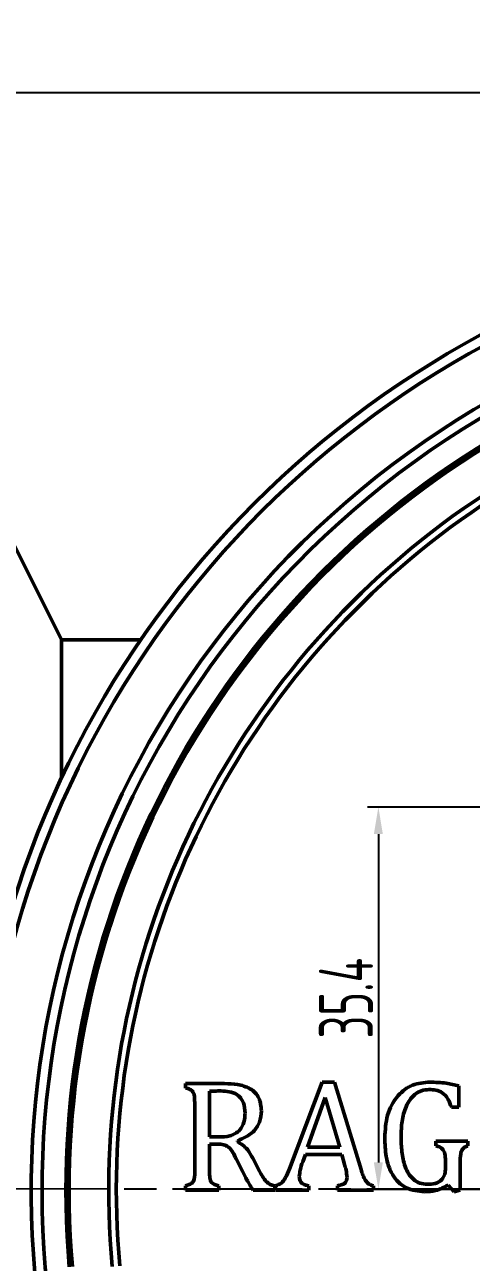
# Model space of a CAD drawing. Header units: millimetres. Extents: x 7343 to 8240, y 5038 to 5694.
# Drawn here: x 7523.8 to 7565.1, y 5174.2 to 5288.9 of the extents above; entities that cross this region are included whole.
import ezdxf

# ---------------------------------------------------------------- set-up
doc = ezdxf.new("R2010")
doc.units = ezdxf.units.MM
doc.linetypes.add('AM_ISO08W050', pattern=[18, 12, -1.5, 3, -1.5])
for name, color, linetype, lineweight in [('AM_5', 3, 'Continuous', 25), ('AM_7', 4, 'AM_ISO08W050', 25), ('AM_BOR', 7, 'Continuous', 50)]:
    doc.layers.add(name, color=color, linetype=linetype, lineweight=lineweight)
doc.styles.add('工程字', font='gbenor.shx', dxfattribs={"width": 0.707, "bigfont": 'hztxt.shx'})
doc.dimstyles.new('AM_GB$0', dxfattribs={"dimtxt": 3.5, "dimasz": 2.5, "dimexe": 1, "dimexo": 1, "dimgap": 0.5, "dimtad": 1, "dimdsep": 46, "dimtxsty": '工程字', "dimcen": 0, "dimclrd": 256, "dimclre": 256, "dimclrt": 2, "dimadec": 0, "dimazin": 2, "dimtp": 0.1, "dimtm": 0.1, "dimtfac": 0.71, "dimtmove": 0, "dimatfit": 3, "dimfxl": 0, "dimlwd": -1, "dimlwe": -1, "dimarcsym": 0})

# ---------------------------------------------------------------- blocks, each defined once
blk = doc.blocks.new('*D47')
at = {"layer": 'AM_5', "transparency": 16777216}
for p, q in [((7587.39, 5216.37), (7555.53, 5216.37)), ((7556.53, 5213.87), (7556.53, 5183.44)), ((7587.39, 5180.94), (7555.53, 5180.94))]:
    blk.add_line(p, q, dxfattribs=at)
for points in [[(7556.11, 5213.87), (7556.94, 5213.87), (7556.53, 5216.37)], [(7556.11, 5183.44), (7556.94, 5183.44), (7556.53, 5180.94)]]:
    blk.add_solid(points, dxfattribs=at)
at = {"layer": 'Defpoints', "color": 0}
for p in [(7588.39, 5216.37), (7556.53, 5180.94), (7588.39, 5180.94)]:
    blk.add_point(p, dxfattribs=at)
at = {"layer": 'AM_5', "color": 2, "transparency": 16777216, "insert": (7553.53, 5198.66), "char_height": 5, "attachment_point": 5, "rotation": 90, "style": '工程字'}
blk.add_mtext('35.4', dxfattribs=at)
blk = doc.blocks.new('*D45')
at = {"layer": 'AM_5', "transparency": 16777216}
for p, q in [((7456.68, 5182.02), (7456.68, 5283.57)), ((7459.18, 5282.57), (7820.17, 5282.57)), ((7822.67, 5200.87), (7822.67, 5283.57))]:
    blk.add_line(p, q, dxfattribs=at)
for points in [[(7459.18, 5282.99), (7459.18, 5282.16), (7456.68, 5282.57)], [(7820.17, 5282.99), (7820.17, 5282.16), (7822.67, 5282.57)]]:
    blk.add_solid(points, dxfattribs=at)
at = {"layer": 'Defpoints', "color": 0}
for p in [(7822.67, 5282.57), (7822.67, 5199.87), (7456.68, 5181.02)]:
    blk.add_point(p, dxfattribs=at)
at = {"layer": 'AM_5', "color": 2, "transparency": 16777216, "insert": (7634.73, 5285.57), "char_height": 5, "attachment_point": 5, "style": '工程字'}
blk.add_mtext('366', dxfattribs=at)

msp = doc.modelspace()

# ---------------------------------------------------------------- linework, layer by layer
at = {"layer": 'AM_7'}
msp.add_line((7711.474, 5180.868), (7453.886, 5181.026), dxfattribs=at)
at = {"layer": 'AM_BOR'}
for p, q in [((7527.18, 5231.87), (7520.18, 5245.87)), ((7534.525, 5231.87), (7527.18, 5231.87)), ((7527.18, 5219.05), (7527.18, 5231.87)), ((7548.302, 5182.855), (7551.321, 5190.885)), ((7551.321, 5190.885), (7552.465, 5190.885)), ((7552.465, 5190.885), (7554.926, 5182.797)), ((7538.673, 5190.748), (7542.285, 5190.748)), ((7538.673, 5190.337), (7538.673, 5190.748)), ((7540.892, 5190.034), (7540.892, 5185.809)), ((7563.975, 5190.544), (7563.975, 5188.553)), ((7539.52, 5182.718), (7539.52, 5188.9)), ((7551.604, 5189.466), (7549.972, 5184.848)), ((7552.963, 5184.848), (7551.604, 5189.466)), ((7563.975, 5188.553), (7563.289, 5188.553)), ((7540.892, 5185.809), (7541.709, 5185.809)), ((7540.892, 5185.123), (7540.892, 5182.722)), ((7541.683, 5185.123), (7540.892, 5185.123)), ((7543.484, 5185.442), (7543.484, 5185.378)), ((7561.859, 5184.986), (7561.859, 5185.397)), ((7561.859, 5185.397), (7564.821, 5185.397)), ((7564.821, 5185.397), (7564.821, 5184.986)), ((7549.764, 5184.162), (7549.522, 5183.485)), ((7553.132, 5184.162), (7549.764, 5184.162)), ((7549.972, 5184.848), (7552.963, 5184.848)), ((7553.385, 5183.262), (7553.132, 5184.162)), ((7543.962, 5182.576), (7543.351, 5183.774)), ((7544.892, 5183.822), (7545.522, 5182.64)), ((7562.74, 5182.923), (7562.74, 5183.352)), ((7564.112, 5183.404), (7564.112, 5180.885)), ((7538.673, 5180.87), (7538.673, 5181.281)), ((7541.739, 5180.87), (7538.673, 5180.87)), ((7541.739, 5181.281), (7541.739, 5180.87)), ((7546.929, 5180.87), (7544.924, 5180.87)), ((7546.929, 5181.281), (7546.929, 5180.87)), ((7547.014, 5180.87), (7547.014, 5181.281)), ((7550.103, 5180.87), (7547.014, 5180.87)), ((7550.103, 5181.281), (7550.103, 5180.87)), ((7552.736, 5180.87), (7552.736, 5181.281)), ((7556.069, 5180.87), (7552.736, 5180.87)), ((7556.069, 5181.281), (7556.069, 5180.87)), ((7563.531, 5180.732), (7562.986, 5181.346)), ((7564.112, 5180.885), (7563.531, 5180.732))]:
    msp.add_line(p, q, dxfattribs=at)
for radius, start, end in [(90, 98.95921, 171.04079), (89, 98.95921, 171.04079), (84.295, 53.19993, 3.82866), (83.295, 54.84184, 3.70205), (81.085, 59.10371, 185.01442), (80.793, 59.74822, 185.01442), (77.125, 70.29735, 185.25574), (76.418, 73.10155, 185.25574)]:
    msp.add_arc((7608.68, 5180.87), radius, start, end, dxfattribs=at)
for points, knots in [([(7557.115, 5185.74), (7557.159, 5186.439), (7557.247, 5187.832), (7558.147, 5189.623), (7559.647, 5190.731), (7560.748, 5190.834), (7561.299, 5190.885)], [0, 0, 0, 0, 0.28086231, 0.56039445, 0.77998816, 1, 1, 1, 1]), ([(7561.299, 5190.885), (7561.805, 5190.868), (7562.708, 5190.836), (7563.587, 5190.634), (7563.975, 5190.544)], [0, 0, 0, 0, 0.5599159, 1, 1, 1, 1]), ([(7539.52, 5188.9), (7539.517, 5189.075), (7539.512, 5189.422), (7539.459, 5189.941), (7539.074, 5190.235), (7538.807, 5190.302), (7538.673, 5190.337)], [0, 0, 0, 0, 0.28155189, 0.56126396, 0.77886017, 1, 1, 1, 1]), ([(7541.949, 5190.062), (7541.751, 5190.062), (7541.399, 5190.061), (7541.047, 5190.043), (7540.892, 5190.034)], [0, 0, 0, 0, 0.5600184, 1, 1, 1, 1]), ([(7544.185, 5188.021), (7544.165, 5188.349), (7544.126, 5189.002), (7543.517, 5189.756), (7542.714, 5190.037), (7542.204, 5190.054), (7541.949, 5190.062)], [0, 0, 0, 0, 0.2805489, 0.5581834, 0.7786037, 1, 1, 1, 1]), ([(7542.285, 5190.748), (7542.689, 5190.734), (7543.495, 5190.707), (7544.486, 5190.41), (7545.137, 5189.92), (7545.608, 5189.242), (7545.66, 5188.628), (7545.694, 5188.218)], [0, 0, 0, 0, 0.2507388, 0.5006345, 0.6258256, 0.7509243, 1, 1, 1, 1]), ([(7561.211, 5190.199), (7560.976, 5190.178), (7560.505, 5190.136), (7559.676, 5189.646), (7559.022, 5188.624), (7558.672, 5187.252), (7558.64, 5186.311), (7558.624, 5185.841)], [0, 0, 0, 0, 0.12501, 0.2499864, 0.4986891, 0.7491402, 1, 1, 1, 1]), ([(7563.289, 5188.553), (7563.199, 5188.809), (7563.021, 5189.32), (7562.521, 5189.927), (7561.85, 5190.176), (7561.425, 5190.191), (7561.211, 5190.199)], [0, 0, 0, 0, 0.2807687, 0.5596328, 0.779361, 1, 1, 1, 1]), ([(7541.709, 5185.809), (7542.069, 5185.811), (7542.785, 5185.816), (7543.706, 5186.33), (7544.139, 5187.177), (7544.17, 5187.74), (7544.185, 5188.021)], [0, 0, 0, 0, 0.2812365, 0.5592788, 0.7791578, 1, 1, 1, 1]), ([(7545.694, 5188.218), (7545.662, 5187.861), (7545.599, 5187.147), (7544.849, 5186.048), (7544.001, 5185.672), (7543.484, 5185.442)], [0, 0, 0, 0, 0.28037916, 0.56029273, 1, 1, 1, 1]), ([(7543.351, 5183.774), (7543.166, 5184.183), (7542.909, 5184.75), (7542.197, 5185.129), (7541.855, 5185.125), (7541.683, 5185.123)], [0, 0, 0, 0, 0.5606353, 0.7792248, 1, 1, 1, 1]), ([(7543.484, 5185.378), (7543.818, 5185.153), (7544.419, 5184.748), (7544.747, 5184.106), (7544.892, 5183.822)], [0, 0, 0, 0, 0.5570521, 1, 1, 1, 1]), ([(7560.813, 5180.732), (7560.215, 5180.789), (7559.318, 5180.874), (7558.343, 5181.582), (7557.628, 5182.53), (7557.178, 5183.973), (7557.136, 5185.15), (7557.115, 5185.74)], [0, 0, 0, 0, 0.2489102, 0.3740538, 0.49929, 0.7492242, 1, 1, 1, 1]), ([(7558.624, 5185.841), (7558.637, 5185.37), (7558.665, 5184.429), (7558.945, 5183.047), (7559.535, 5181.978), (7560.362, 5181.476), (7560.834, 5181.438), (7561.07, 5181.418)], [0, 0, 0, 0, 0.2509734, 0.5016442, 0.750146, 0.8749913, 1, 1, 1, 1]), ([(7562.74, 5183.352), (7562.736, 5183.545), (7562.73, 5183.929), (7562.669, 5184.484), (7562.302, 5184.865), (7562.007, 5184.945), (7561.859, 5184.986)], [0, 0, 0, 0, 0.2814957, 0.5616083, 0.7793274, 1, 1, 1, 1]), ([(7564.821, 5184.986), (7564.709, 5184.945), (7564.486, 5184.863), (7564.237, 5184.587), (7564.107, 5184.081), (7564.11, 5183.683), (7564.112, 5183.404)], [0, 0, 0, 0, 0.1867497, 0.3723336, 0.5591228, 1, 1, 1, 1]), ([(7547.014, 5181.281), (7547.204, 5181.349), (7547.585, 5181.485), (7547.993, 5182.099), (7548.185, 5182.568), (7548.302, 5182.855)], [0, 0, 0, 0, 0.2777577, 0.5582118, 1, 1, 1, 1]), ([(7549.522, 5183.485), (7549.432, 5183.238), (7549.272, 5182.798), (7549.227, 5182.333), (7549.207, 5182.128)], [0, 0, 0, 0, 0.5603885, 1, 1, 1, 1]), ([(7553.625, 5182.055), (7553.602, 5182.285), (7553.56, 5182.695), (7553.439, 5183.089), (7553.385, 5183.262)], [0, 0, 0, 0, 0.5596138, 1, 1, 1, 1]), ([(7554.926, 5182.797), (7555.027, 5182.43), (7555.168, 5181.92), (7555.637, 5181.404), (7555.925, 5181.322), (7556.069, 5181.281)], [0, 0, 0, 0, 0.5606408, 0.7798869, 1, 1, 1, 1]), ([(7561.07, 5181.418), (7561.311, 5181.429), (7561.792, 5181.449), (7562.42, 5181.78), (7562.71, 5182.355), (7562.73, 5182.734), (7562.74, 5182.923)], [0, 0, 0, 0, 0.2811483, 0.5595015, 0.7791204, 1, 1, 1, 1]), ([(7538.673, 5181.281), (7538.786, 5181.312), (7539.011, 5181.373), (7539.341, 5181.542), (7539.541, 5182.043), (7539.529, 5182.439), (7539.52, 5182.718)], [0, 0, 0, 0, 0.1873742, 0.3732272, 0.5588338, 1, 1, 1, 1]), ([(7540.892, 5182.722), (7540.894, 5182.526), (7540.898, 5182.176), (7540.966, 5181.662), (7541.336, 5181.381), (7541.604, 5181.315), (7541.739, 5181.281)], [0, 0, 0, 0, 0.3150978, 0.561632, 0.7789876, 1, 1, 1, 1]), ([(7544.924, 5180.87), (7544.73, 5181.18), (7544.383, 5181.734), (7544.09, 5182.319), (7543.962, 5182.576)], [0, 0, 0, 0, 0.5598839, 1, 1, 1, 1]), ([(7545.522, 5182.64), (7545.701, 5182.301), (7545.95, 5181.829), (7546.483, 5181.373), (7546.78, 5181.312), (7546.929, 5181.281)], [0, 0, 0, 0, 0.5601509, 0.7799086, 1, 1, 1, 1]), ([(7549.207, 5182.128), (7549.214, 5181.996), (7549.229, 5181.735), (7549.565, 5181.37), (7549.899, 5181.315), (7550.103, 5181.281)], [0, 0, 0, 0, 0.280881, 0.55885529, 1, 1, 1, 1]), ([(7552.736, 5181.281), (7552.856, 5181.306), (7553.095, 5181.356), (7553.426, 5181.483), (7553.612, 5181.762), (7553.621, 5181.957), (7553.625, 5182.055)], [0, 0, 0, 0, 0.2811968, 0.5607055, 0.7796515, 1, 1, 1, 1]), ([(7562.986, 5181.346), (7562.605, 5181.139), (7561.924, 5180.771), (7561.153, 5180.744), (7560.813, 5180.732)], [0, 0, 0, 0, 0.5591127, 1, 1, 1, 1])]:
    msp.add_open_spline(points, degree=3, knots=knots, dxfattribs=at)

# ---------------------------------------------------------------- dimensions: what is measured, and where the dimension line sits
at = {"layer": 'AM_5'}
dim = msp.add_linear_dim(base=(7822.674, 5282.574), p1=(7456.68, 5181.025), p2=(7822.674, 5199.87), text='366', dimstyle='AM_GB$0', override={"dimtxt": 5}, dxfattribs=at)
dim.commit()
dim.dimension.update_dxf_attribs({"geometry": '*D45', "text_midpoint": (7634.731, 5282.574), "dimtype": 160})
dim = msp.add_linear_dim(base=(7556.528, 5180.944), p1=(7588.386, 5216.37), p2=(7588.386, 5180.944), angle=90, dimstyle='AM_GB$0', override={"dimtxt": 5, "dimdec": 1}, dxfattribs=at)
dim.commit()
dim.dimension.update_dxf_attribs({"geometry": '*D47', "text_midpoint": (7553.528, 5198.657)})

doc.saveas('drawing.dxf')
